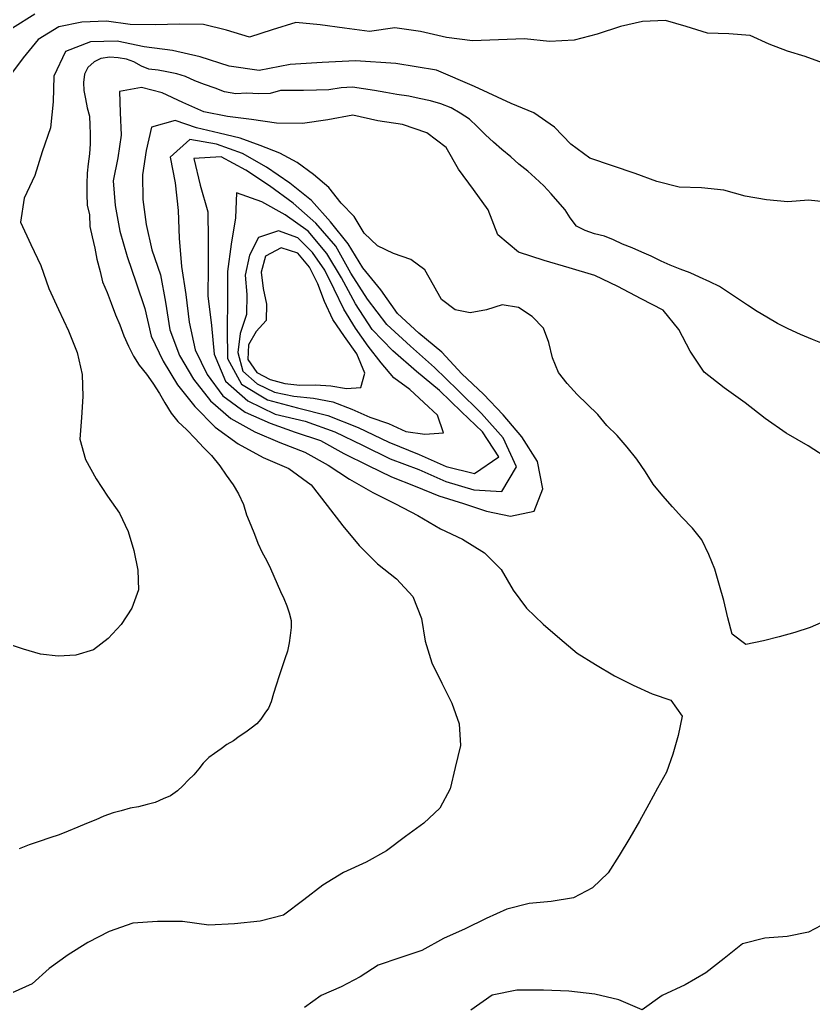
# Model space of a CAD drawing. Extents: x -717078 to -714996, y -984638 to -983998.
# Drawn here: x -715855 to -715612.7, y -984482.4 to -984180 of the extents above; entities that cross this region are included whole.
import ezdxf

# ---------------------------------------------------------------- set-up
doc = ezdxf.new("R2010")
doc.units = 0
doc.layers.add('contour_lines', color=1, linetype='CONTINUOUS')

msp = doc.modelspace()

# ---------------------------------------------------------------- linework, layer by layer
at = {"layer": 'contour_lines', "color": 1}
for p, q in [((-715850.412, -984178.213, 276), (-715857.195, -984182.499, 276)), ((-715828.57, -984180.345, 277), (-715836.048, -984180.699, 277)), ((-715821.289, -984181.367, 277), (-715828.57, -984180.345, 277)), ((-715657.842, -984180.189, 277), (-715664.852, -984180.465, 277)), ((-715651.479, -984182.012, 277), (-715657.842, -984180.189, 277)), ((-715843.029, -984182.166, 277), (-715849.433, -984185.954, 277)), ((-715836.048, -984180.699, 277), (-715843.029, -984182.166, 277)), ((-715813.536, -984181.492, 277), (-715821.289, -984181.367, 277)), ((-715806.277, -984181.33, 277), (-715813.536, -984181.492, 277)), ((-715798.943, -984181.435, 277), (-715806.277, -984181.33, 277)), ((-715791.846, -984183.106, 277), (-715798.943, -984181.435, 277)), ((-715784.845, -984185.261, 277), (-715791.846, -984183.106, 277)), ((-715777.931, -984183.082, 277), (-715784.845, -984185.261, 277)), ((-715770.681, -984180.767, 277), (-715777.931, -984183.082, 277)), ((-715763.281, -984181.502, 277), (-715770.681, -984180.767, 277)), ((-715755.834, -984182.5, 277), (-715763.281, -984181.502, 277)), ((-715748.213, -984183.518, 277), (-715755.834, -984182.5, 277)), ((-715740.469, -984182.461, 277), (-715748.213, -984183.518, 277)), ((-715732.59, -984183.542, 277), (-715740.469, -984182.461, 277)), ((-715671.596, -984182.036, 277), (-715678.639, -984184.344, 277)), ((-715664.852, -984180.465, 277), (-715671.596, -984182.036, 277)), ((-715645.013, -984184.017, 277), (-715651.479, -984182.012, 277)), ((-715849.433, -984185.954, 277), (-715853.991, -984191.561, 277)), ((-715825.234, -984186.502, 278), (-715833.455, -984186.657, 278)), ((-715817.016, -984188.235, 278), (-715825.234, -984186.502, 278)), ((-715724.719, -984185.399, 277), (-715732.59, -984183.542, 277)), ((-715716.766, -984186.382, 277), (-715724.719, -984185.399, 277)), ((-715708.824, -984186.049, 277), (-715716.766, -984186.382, 277)), ((-715700.817, -984185.838, 277), (-715708.824, -984186.049, 277)), ((-715693.245, -984186.617, 277), (-715700.817, -984185.838, 277)), ((-715685.743, -984186.225, 277), (-715693.245, -984186.617, 277)), ((-715678.639, -984184.344, 277), (-715685.743, -984186.225, 277)), ((-715638.462, -984184.212, 277), (-715645.013, -984184.017, 277)), ((-715631.93, -984184.754, 277), (-715638.462, -984184.212, 277)), ((-715626.155, -984187.423, 277), (-715631.93, -984184.754, 277)), ((-715833.455, -984186.657, 278), (-715841.002, -984189.626, 278)), ((-715808.407, -984189.312, 278), (-715817.016, -984188.235, 278)), ((-715799.881, -984191.322, 278), (-715808.407, -984189.312, 278)), ((-715620.583, -984189.561, 277), (-715626.155, -984187.423, 277)), ((-715853.991, -984191.561, 277), (-715858.41, -984197.637, 277)), ((-715841.002, -984189.626, 278), (-715844.571, -984197.163, 278)), ((-715830.239, -984191.779, 279), (-715832.334, -984192.816, 279)), ((-715827.538, -984191.404, 279), (-715830.239, -984191.779, 279)), ((-715824.954, -984191.549, 279), (-715827.538, -984191.404, 279)), ((-715822.383, -984191.99, 279), (-715824.954, -984191.549, 279)), ((-715820.185, -984192.804, 279), (-715822.383, -984191.99, 279)), ((-715791.1, -984194.175, 278), (-715799.881, -984191.322, 278)), ((-715752.446, -984192.527, 278), (-715762.628, -984193.06, 278)), ((-715740.192, -984193.355, 278), (-715752.446, -984192.527, 278)), ((-715615.182, -984191.232, 277), (-715620.583, -984189.561, 277)), ((-715609.875, -984193.111, 277), (-715615.182, -984191.232, 277)), ((-715834.203, -984194.591, 279), (-715835.211, -984196.541, 279)), ((-715832.334, -984192.816, 279), (-715834.203, -984194.591, 279)), ((-715817.861, -984194.103, 279), (-715820.185, -984192.804, 279)), ((-715815.561, -984195.031, 279), (-715817.861, -984194.103, 279)), ((-715812.754, -984195.374, 279), (-715815.561, -984195.031, 279)), ((-715810.108, -984195.837, 279), (-715812.754, -984195.374, 279)), ((-715781.847, -984195.429, 278), (-715791.1, -984194.175, 278)), ((-715772.471, -984193.649, 278), (-715781.847, -984195.429, 278)), ((-715762.628, -984193.06, 278), (-715772.471, -984193.649, 278)), ((-715727.736, -984195.352, 278), (-715740.192, -984193.355, 278)), ((-715716.102, -984200.359, 278), (-715727.736, -984195.352, 278)), ((-715844.571, -984197.163, 278), (-715844.845, -984205.06, 278)), ((-715835.211, -984196.541, 279), (-715835.518, -984199.169, 279)), ((-715807.022, -984196.442, 279), (-715810.108, -984195.837, 279)), ((-715804.378, -984197.242, 279), (-715807.022, -984196.442, 279)), ((-715801.504, -984198.6, 279), (-715804.378, -984197.242, 279)), ((-715798.6, -984199.757, 279), (-715801.504, -984198.6, 279)), ((-715835.518, -984199.169, 279), (-715835.431, -984201.559, 279)), ((-715835.431, -984201.559, 279), (-715834.984, -984204.115, 279)), ((-715817.847, -984200.689, 280), (-715824.526, -984201.891, 280)), ((-715811.484, -984202.27, 280), (-715817.847, -984200.689, 280)), ((-715795.334, -984200.852, 279), (-715798.6, -984199.757, 279)), ((-715792.46, -984201.961, 279), (-715795.334, -984200.852, 279)), ((-715775.361, -984201.587, 279), (-715778.533, -984202.492, 279)), ((-715771.801, -984201.547, 279), (-715775.361, -984201.587, 279)), ((-715768.366, -984201.53, 279), (-715771.801, -984201.547, 279)), ((-715764.426, -984201.446, 279), (-715768.366, -984201.53, 279)), ((-715760.616, -984201.312, 279), (-715764.426, -984201.446, 279)), ((-715756.821, -984200.761, 279), (-715760.616, -984201.312, 279)), ((-715753.405, -984200.5, 279), (-715756.821, -984200.761, 279)), ((-715749.995, -984201.059, 279), (-715753.405, -984200.5, 279)), ((-715746.67, -984201.566, 279), (-715749.995, -984201.059, 279)), ((-715743.184, -984202.183, 279), (-715746.67, -984201.566, 279)), ((-715704.975, -984205.499, 278), (-715716.102, -984200.359, 278)), ((-715834.984, -984204.115, 279), (-715834.417, -984206.908, 279)), ((-715824.526, -984201.891, 280), (-715824.327, -984208.315, 280)), ((-715805.16, -984205.243, 280), (-715811.484, -984202.27, 280)), ((-715789.02, -984202.574, 279), (-715792.46, -984201.961, 279)), ((-715785.695, -984202.403, 279), (-715789.02, -984202.574, 279)), ((-715782.026, -984202.565, 279), (-715785.695, -984202.403, 279)), ((-715778.533, -984202.492, 279), (-715782.026, -984202.565, 279)), ((-715739.848, -984202.832, 279), (-715743.184, -984202.183, 279)), ((-715736.173, -984203.287, 279), (-715739.848, -984202.832, 279)), ((-715733.06, -984204.003, 279), (-715736.173, -984203.287, 279)), ((-715729.597, -984204.701, 279), (-715733.06, -984204.003, 279)), ((-715844.845, -984205.06, 278), (-715845.643, -984212.946, 278)), ((-715834.417, -984206.908, 279), (-715833.671, -984209.43, 279)), ((-715798.784, -984208.127, 280), (-715805.16, -984205.243, 280)), ((-715726.442, -984205.624, 279), (-715729.597, -984204.701, 279)), ((-715723.283, -984206.854, 279), (-715726.442, -984205.624, 279)), ((-715720.501, -984208.536, 279), (-715723.283, -984206.854, 279)), ((-715698.04, -984208.411, 278), (-715704.975, -984205.499, 278)), ((-715833.671, -984209.43, 279), (-715833.586, -984212.192, 279)), ((-715824.327, -984208.315, 280), (-715824.079, -984215.224, 280)), ((-715791.592, -984209.541, 280), (-715798.784, -984208.127, 280)), ((-715784.279, -984210.444, 280), (-715791.592, -984209.541, 280)), ((-715776.584, -984211.538, 280), (-715784.279, -984210.444, 280)), ((-715760.935, -984210.554, 280), (-715768.618, -984211.651, 280)), ((-715753.293, -984209.087, 280), (-715760.935, -984210.554, 280)), ((-715745.703, -984210.849, 280), (-715753.293, -984209.087, 280)), ((-715717.643, -984210.352, 279), (-715720.501, -984208.536, 279)), ((-715715.309, -984212.564, 279), (-715717.643, -984210.352, 279)), ((-715691.753, -984212.716, 278), (-715698.04, -984208.411, 278)), ((-715845.643, -984212.946, 278), (-715848.14, -984220.304, 278)), ((-715833.586, -984212.192, 279), (-715833.527, -984214.788, 279)), ((-715814.797, -984212.77, 281), (-715816.429, -984219.932, 281)), ((-715807.573, -984210.741, 281), (-715814.797, -984212.77, 281)), ((-715800.985, -984212.953, 281), (-715807.573, -984210.741, 281)), ((-715794.115, -984214.645, 281), (-715800.985, -984212.953, 281)), ((-715768.618, -984211.651, 280), (-715776.584, -984211.538, 280)), ((-715738.126, -984211.971, 280), (-715745.703, -984210.849, 280)), ((-715730.74, -984214.51, 280), (-715738.126, -984211.971, 280)), ((-715712.799, -984215.14, 279), (-715715.309, -984212.564, 279)), ((-715686.74, -984217.998, 278), (-715691.753, -984212.716, 278)), ((-715833.527, -984214.788, 279), (-715833.464, -984217.875, 279)), ((-715824.079, -984215.224, 280), (-715825.062, -984222.139, 280)), ((-715803.053, -984216.579, 282), (-715809.055, -984221.961, 282)), ((-715794.951, -984217.917, 282), (-715803.053, -984216.579, 282)), ((-715787.719, -984216.108, 281), (-715794.115, -984214.645, 281)), ((-715781.632, -984218.348, 281), (-715787.719, -984216.108, 281)), ((-715724.785, -984219.011, 280), (-715730.74, -984214.51, 280)), ((-715710.294, -984217.357, 279), (-715712.799, -984215.14, 279)), ((-715833.464, -984217.875, 279), (-715833.702, -984220.908, 279)), ((-715787, -984220.779, 282), (-715794.951, -984217.917, 282)), ((-715775.626, -984220.699, 281), (-715781.632, -984218.348, 281)), ((-715721.015, -984225.572, 280), (-715724.785, -984219.011, 280)), ((-715707.785, -984219.566, 279), (-715710.294, -984217.357, 279)), ((-715705.044, -984221.775, 279), (-715707.785, -984219.566, 279)), ((-715680.872, -984222.269, 278), (-715686.74, -984217.998, 278)), ((-715848.14, -984220.304, 278), (-715850.409, -984227.486, 278)), ((-715833.702, -984220.908, 279), (-715834.096, -984223.963, 279)), ((-715825.062, -984222.139, 280), (-715826.489, -984229.17, 280)), ((-715816.429, -984219.932, 281), (-715817.526, -984227.304, 281)), ((-715809.055, -984221.961, 282), (-715807.503, -984229.811, 282)), ((-715793.513, -984221.84, 283), (-715801.884, -984222.305, 283)), ((-715801.884, -984222.305, 283), (-715799.874, -984230.481, 283)), ((-715785.988, -984225.898, 283), (-715793.513, -984221.84, 283)), ((-715779.69, -984224.987, 282), (-715787, -984220.779, 282)), ((-715770.28, -984223.595, 281), (-715775.626, -984220.699, 281)), ((-715702.598, -984224.048, 279), (-715705.044, -984221.775, 279)), ((-715674.003, -984224.589, 278), (-715680.872, -984222.269, 278)), ((-715834.096, -984223.963, 279), (-715834.375, -984226.823, 279)), ((-715772.51, -984229.853, 282), (-715779.69, -984224.987, 282)), ((-715765.268, -984227.169, 281), (-715770.28, -984223.595, 281)), ((-715716.467, -984231.779, 280), (-715721.015, -984225.572, 280)), ((-715699.802, -984226.187, 279), (-715702.598, -984224.048, 279)), ((-715667.075, -984226.91, 278), (-715674.003, -984224.589, 278)), ((-715850.409, -984227.486, 278), (-715853.707, -984234.483, 278)), ((-715834.375, -984226.823, 279), (-715834.491, -984230.093, 279)), ((-715817.526, -984227.304, 281), (-715817.417, -984234.813, 281)), ((-715778.761, -984230.684, 283), (-715785.988, -984225.898, 283)), ((-715760.668, -984231.239, 281), (-715765.268, -984227.169, 281)), ((-715697.568, -984228.283, 279), (-715699.802, -984226.187, 279)), ((-715695.01, -984230.677, 279), (-715697.568, -984228.283, 279)), ((-715660.499, -984229.375, 278), (-715667.075, -984226.91, 278)), ((-715834.491, -984230.093, 279), (-715834.511, -984233.218, 279)), ((-715826.489, -984229.17, 280), (-715825.868, -984236.668, 280)), ((-715807.503, -984229.811, 282), (-715806.671, -984238.201, 282)), ((-715799.874, -984230.481, 283), (-715797.594, -984238.657, 283)), ((-715771.535, -984235.925, 283), (-715778.761, -984230.684, 283)), ((-715765.953, -984235.129, 282), (-715772.51, -984229.853, 282)), ((-715756.822, -984235.926, 281), (-715760.668, -984231.239, 281)), ((-715711.961, -984238.019, 280), (-715716.467, -984231.779, 280)), ((-715692.734, -984233.083, 279), (-715695.01, -984230.677, 279)), ((-715653.586, -984231.106, 278), (-715660.499, -984229.375, 278)), ((-715646.85, -984231.322, 278), (-715653.586, -984231.106, 278)), ((-715639.951, -984232.015, 278), (-715646.85, -984231.322, 278)), ((-715853.707, -984234.483, 278), (-715854.804, -984241.733, 278)), ((-715834.511, -984233.218, 279), (-715834.421, -984236.577, 279)), ((-715817.417, -984234.813, 281), (-715816.404, -984242.477, 281)), ((-715788.805, -984232.787, 284), (-715789.08, -984240.481, 284)), ((-715781.092, -984235.567, 284), (-715788.805, -984232.787, 284)), ((-715690.694, -984235.45, 279), (-715692.734, -984233.083, 279)), ((-715633.485, -984233.793, 278), (-715639.951, -984232.015, 278)), ((-715626.959, -984234.99, 278), (-715633.485, -984233.793, 278)), ((-715834.421, -984236.577, 279), (-715833.716, -984239.558, 279)), ((-715825.868, -984236.668, 280), (-715824.415, -984244.562, 280)), ((-715773.957, -984239.522, 284), (-715781.092, -984235.567, 284)), ((-715764.554, -984242.06, 283), (-715771.535, -984235.925, 283)), ((-715760.135, -984241.66, 282), (-715765.953, -984235.129, 282)), ((-715752.886, -984240.016, 281), (-715756.822, -984235.926, 281)), ((-715688.485, -984237.981, 279), (-715690.694, -984235.45, 279)), ((-715620.413, -984235.612, 278), (-715626.959, -984234.99, 278)), ((-715614.164, -984235.084, 278), (-715620.413, -984235.612, 278)), ((-715607.559, -984235.74, 278), (-715614.164, -984235.084, 278)), ((-715833.716, -984239.558, 279), (-715833.568, -984243.065, 279)), ((-715806.671, -984238.201, 282), (-715806.336, -984246.689, 282)), ((-715797.594, -984238.657, 283), (-715797.435, -984247.04, 283)), ((-715789.08, -984240.481, 284), (-715790.451, -984248.505, 284)), ((-715766.884, -984244.567, 284), (-715773.957, -984239.522, 284)), ((-715749.844, -984245.091, 281), (-715752.886, -984240.016, 281)), ((-715709.011, -984245.61, 280), (-715711.961, -984238.019, 280)), ((-715686.922, -984240.473, 279), (-715688.485, -984237.981, 279)), ((-715684.959, -984242.952, 279), (-715686.922, -984240.473, 279)), ((-715854.804, -984241.733, 278), (-715851.587, -984248.645, 278)), ((-715833.568, -984243.065, 279), (-715832.913, -984246.238, 279)), ((-715816.404, -984242.477, 281), (-715814.69, -984250.18, 281)), ((-715758.528, -984249.109, 283), (-715764.554, -984242.06, 283)), ((-715754.687, -984248.378, 282), (-715760.135, -984241.66, 282)), ((-715682.381, -984244.345, 279), (-715684.959, -984242.952, 279)), ((-715832.913, -984246.238, 279), (-715832.119, -984249.69, 279)), ((-715824.415, -984244.562, 280), (-715822.172, -984252.308, 280)), ((-715806.336, -984246.689, 282), (-715805.569, -984255.337, 282)), ((-715782.082, -984246.489, 285), (-715784.851, -984251.834, 285)), ((-715776.017, -984244.383, 285), (-715782.082, -984246.489, 285)), ((-715770.08, -984246.556, 285), (-715776.017, -984244.383, 285)), ((-715765.602, -984251.012, 285), (-715770.08, -984246.556, 285)), ((-715761.256, -984251.3, 284), (-715766.884, -984244.567, 284)), ((-715745.788, -984248.979, 281), (-715749.844, -984245.091, 281)), ((-715702.704, -984250.947, 280), (-715709.011, -984245.61, 280)), ((-715679.501, -984245.356, 279), (-715682.381, -984244.345, 279)), ((-715676.477, -984246.053, 279), (-715679.501, -984245.356, 279)), ((-715673.701, -984247.133, 279), (-715676.477, -984246.053, 279)), ((-715851.587, -984248.645, 278), (-715848.599, -984255.054, 278)), ((-715832.119, -984249.69, 279), (-715831.426, -984253.111, 279)), ((-715797.435, -984247.04, 283), (-715797.474, -984255.751, 283)), ((-715790.451, -984248.505, 284), (-715791.523, -984256.844, 284)), ((-715775.204, -984249.572, 286), (-715779.951, -984252.123, 286)), ((-715770.13, -984251.223, 286), (-715775.204, -984249.572, 286)), ((-715753.891, -984257.336, 283), (-715758.528, -984249.109, 283)), ((-715750.27, -984255.766, 282), (-715754.687, -984248.378, 282)), ((-715740.875, -984251.387, 281), (-715745.788, -984248.979, 281)), ((-715670.967, -984248.475, 279), (-715673.701, -984247.133, 279)), ((-715668.009, -984249.65, 279), (-715670.967, -984248.475, 279)), ((-715665.005, -984250.936, 279), (-715668.009, -984249.65, 279)), ((-715822.172, -984252.308, 280), (-715819.442, -984260.286, 280)), ((-715814.69, -984250.18, 281), (-715811.996, -984257.884, 281)), ((-715784.851, -984251.834, 285), (-715786.144, -984257.916, 285)), ((-715779.951, -984252.123, 286), (-715781.245, -984257.012, 286)), ((-715766.532, -984255.486, 286), (-715770.13, -984251.223, 286)), ((-715761.818, -984256.396, 285), (-715765.602, -984251.012, 285)), ((-715756.721, -984258.811, 284), (-715761.256, -984251.3, 284)), ((-715735.538, -984253.134, 281), (-715740.875, -984251.387, 281)), ((-715694.887, -984253.517, 280), (-715702.704, -984250.947, 280)), ((-715662.191, -984252.189, 279), (-715665.005, -984250.936, 279)), ((-715659.174, -984253.7, 279), (-715662.191, -984252.189, 279)), ((-715848.599, -984255.054, 278), (-715846.164, -984261.998, 278)), ((-715831.426, -984253.111, 279), (-715830.471, -984256.797, 279)), ((-715805.569, -984255.337, 282), (-715804.292, -984263.908, 282)), ((-715797.474, -984255.751, 283), (-715797.585, -984264.295, 283)), ((-715763.955, -984260.584, 286), (-715766.532, -984255.486, 286)), ((-715744.791, -984262.463, 282), (-715750.27, -984255.766, 282)), ((-715731.263, -984256.301, 281), (-715735.538, -984253.134, 281)), ((-715687.193, -984255.716, 280), (-715694.887, -984253.517, 280)), ((-715679.387, -984258.087, 280), (-715687.193, -984255.716, 280)), ((-715656.404, -984254.881, 279), (-715659.174, -984253.7, 279)), ((-715653.295, -984256.17, 279), (-715656.404, -984254.881, 279)), ((-715830.471, -984256.797, 279), (-715829.745, -984260.028, 279)), ((-715811.996, -984257.884, 281), (-715810.545, -984266.192, 281)), ((-715791.523, -984256.844, 284), (-715791.579, -984265.612, 284)), ((-715786.144, -984257.916, 285), (-715785.668, -984263.903, 285)), ((-715781.245, -984257.012, 286), (-715780.629, -984262.069, 286)), ((-715758.965, -984262.242, 285), (-715761.818, -984256.396, 285)), ((-715752.458, -984266.739, 284), (-715756.721, -984258.811, 284)), ((-715748.862, -984265.333, 283), (-715753.891, -984257.336, 283)), ((-715728.651, -984261.047, 281), (-715731.263, -984256.301, 281)), ((-715672.336, -984261.387, 280), (-715679.387, -984258.087, 280)), ((-715650.228, -984257.293, 279), (-715653.295, -984256.17, 279)), ((-715647.436, -984258.557, 279), (-715650.228, -984257.293, 279)), ((-715644.288, -984260.034, 279), (-715647.436, -984258.557, 279)), ((-715846.164, -984261.998, 278), (-715843.18, -984268.459, 278)), ((-715829.745, -984260.028, 279), (-715828.291, -984263.216, 279)), ((-715819.442, -984260.286, 280), (-715816.822, -984268.158, 280)), ((-715780.629, -984262.069, 286), (-715779.688, -984266.797, 286)), ((-715761.931, -984265.967, 286), (-715763.955, -984260.584, 286)), ((-715726.246, -984265.433, 281), (-715728.651, -984261.047, 281)), ((-715665.213, -984265.223, 280), (-715672.336, -984261.387, 280)), ((-715641.346, -984261.457, 279), (-715644.288, -984260.034, 279)), ((-715638.539, -984263.3, 279), (-715641.346, -984261.457, 279)), ((-715828.291, -984263.216, 279), (-715827.058, -984266.487, 279)), ((-715804.292, -984263.908, 282), (-715803.269, -984272.363, 282)), ((-715797.585, -984264.295, 283), (-715796.473, -984273.289, 283)), ((-715785.668, -984263.903, 285), (-715785.772, -984269.97, 285)), ((-715756.009, -984268.334, 285), (-715758.965, -984262.242, 285)), ((-715739.603, -984269.64, 282), (-715744.791, -984262.463, 282)), ((-715635.56, -984265.282, 279), (-715638.539, -984263.3, 279)), ((-715827.058, -984266.487, 279), (-715825.78, -984270.081, 279)), ((-715816.822, -984268.158, 280), (-715814.881, -984276.603, 280)), ((-715810.545, -984266.192, 281), (-715809.135, -984274.697, 281)), ((-715791.579, -984265.612, 284), (-715791.65, -984274.385, 284)), ((-715779.688, -984266.797, 286), (-715779.761, -984271.818, 286)), ((-715759.35, -984271.494, 286), (-715761.931, -984265.967, 286)), ((-715747.432, -984274.551, 284), (-715752.458, -984266.739, 284)), ((-715742.894, -984273.074, 283), (-715748.862, -984265.333, 283)), ((-715722.081, -984268.54, 281), (-715726.246, -984265.433, 281)), ((-715707.729, -984267.048, 281), (-715712.482, -984268.509, 281)), ((-715702.686, -984267.802, 281), (-715707.729, -984267.048, 281)), ((-715698.537, -984270.542, 281), (-715702.686, -984267.802, 281)), ((-715658.538, -984268.637, 280), (-715665.213, -984265.223, 280)), ((-715632.758, -984267.094, 279), (-715635.56, -984265.282, 279)), ((-715629.763, -984269.087, 279), (-715632.758, -984267.094, 279)), ((-715843.18, -984268.459, 278), (-715840.091, -984274.929, 278)), ((-715825.78, -984270.081, 279), (-715824.476, -984273.111, 279)), ((-715785.772, -984269.97, 285), (-715787.684, -984275.765, 285)), ((-715752.444, -984274.138, 285), (-715756.009, -984268.334, 285)), ((-715733.14, -984275.707, 282), (-715739.603, -984269.64, 282)), ((-715717.49, -984269.467, 281), (-715722.081, -984268.54, 281)), ((-715712.482, -984268.509, 281), (-715717.49, -984269.467, 281)), ((-715695.094, -984274.177, 281), (-715698.537, -984270.542, 281)), ((-715653.733, -984274.531, 280), (-715658.538, -984268.637, 280)), ((-715626.879, -984270.809, 279), (-715629.763, -984269.087, 279)), ((-715623.647, -984272.711, 279), (-715626.879, -984270.809, 279)), ((-715824.476, -984273.111, 279), (-715823.266, -984276.436, 279)), ((-715803.269, -984272.363, 282), (-715801.407, -984280.723, 282)), ((-715796.473, -984273.289, 283), (-715795.639, -984282.106, 283)), ((-715779.761, -984271.818, 286), (-715782.772, -984275.192, 286)), ((-715755.805, -984276.64, 286), (-715759.35, -984271.494, 286)), ((-715748.611, -984279.666, 285), (-715752.444, -984274.138, 285)), ((-715735.657, -984279.608, 283), (-715742.894, -984273.074, 283)), ((-715693.477, -984278.563, 281), (-715695.094, -984274.177, 281)), ((-715620.316, -984274.369, 279), (-715623.647, -984272.711, 279)), ((-715840.091, -984274.929, 278), (-715837.441, -984281.626, 278)), ((-715823.266, -984276.436, 279), (-715821.765, -984279.693, 279)), ((-715814.881, -984276.603, 280), (-715811.186, -984284.197, 280)), ((-715809.135, -984274.697, 281), (-715806.239, -984282.465, 281)), ((-715791.65, -984274.385, 284), (-715791.591, -984283.397, 284)), ((-715787.684, -984275.765, 285), (-715788.442, -984281.538, 285)), ((-715782.772, -984275.192, 286), (-715785.152, -984279.246, 286)), ((-715752.079, -984282.009, 286), (-715755.805, -984276.64, 286)), ((-715741.121, -984281.075, 284), (-715747.432, -984274.551, 284)), ((-715726.094, -984281.508, 282), (-715733.14, -984275.707, 282)), ((-715650.28, -984281.152, 280), (-715653.733, -984274.531, 280)), ((-715616.613, -984276.086, 279), (-715620.316, -984274.369, 279)), ((-715612.9, -984277.654, 279), (-715616.613, -984276.086, 279)), ((-715821.765, -984279.693, 279), (-715820.294, -984282.742, 279)), ((-715785.152, -984279.246, 286), (-715785.334, -984283.696, 286)), ((-715744.637, -984284.763, 285), (-715748.611, -984279.666, 285)), ((-715728.354, -984286.109, 283), (-715735.657, -984279.608, 283)), ((-715692.364, -984283.225, 281), (-715693.477, -984278.563, 281)), ((-715608.872, -984279.202, 279), (-715612.9, -984277.654, 279)), ((-715837.441, -984281.626, 278), (-715835.933, -984288.246, 278)), ((-715820.294, -984282.742, 279), (-715818.589, -984285.408, 279)), ((-715806.239, -984282.465, 281), (-715801.914, -984289.738, 281)), ((-715801.407, -984280.723, 282), (-715797.799, -984288.306, 282)), ((-715795.639, -984282.106, 283), (-715792.213, -984290.367, 283)), ((-715788.442, -984281.538, 285), (-715786.924, -984287.262, 285)), ((-715749.657, -984287.898, 286), (-715752.079, -984282.009, 286)), ((-715733.813, -984287.346, 284), (-715741.121, -984281.075, 284)), ((-715719.971, -984288.051, 282), (-715726.094, -984281.508, 282)), ((-715690.533, -984287.676, 281), (-715692.364, -984283.225, 281)), ((-715645.947, -984287.587, 280), (-715650.28, -984281.152, 280)), ((-715818.589, -984285.408, 279), (-715816.336, -984288.162, 279)), ((-715811.186, -984284.197, 280), (-715806.797, -984291.403, 280)), ((-715791.591, -984283.397, 284), (-715787.32, -984291.214, 284)), ((-715785.334, -984283.696, 286), (-715782.625, -984287.705, 286)), ((-715740.783, -984289.347, 285), (-715744.637, -984284.763, 285)), ((-715721.264, -984293.043, 283), (-715728.354, -984286.109, 283)), ((-715835.933, -984288.246, 278), (-715835.744, -984295.027, 278)), ((-715816.336, -984288.162, 279), (-715814.369, -984290.929, 279)), ((-715797.799, -984288.306, 282), (-715792.978, -984294.819, 282)), ((-715786.924, -984287.262, 285), (-715782.512, -984291.128, 285)), ((-715782.625, -984287.705, 286), (-715778.558, -984289.793, 286)), ((-715750.894, -984292.224, 286), (-715749.657, -984287.898, 286)), ((-715726.785, -984293.216, 284), (-715733.813, -984287.346, 284)), ((-715713.338, -984294.314, 282), (-715719.971, -984288.051, 282)), ((-715687.794, -984291.081, 281), (-715690.533, -984287.676, 281)), ((-715639.916, -984292.347, 280), (-715645.947, -984287.587, 280)), ((-715814.369, -984290.929, 279), (-715812.372, -984294.109, 279)), ((-715806.797, -984291.403, 280), (-715801.595, -984298.108, 280)), ((-715801.914, -984289.738, 281), (-715796.762, -984296.361, 281)), ((-715792.213, -984290.367, 283), (-715785.326, -984296.317, 283)), ((-715787.32, -984291.214, 284), (-715779.381, -984296.064, 284)), ((-715782.512, -984291.128, 285), (-715777.242, -984293.737, 285)), ((-715778.558, -984289.793, 286), (-715774.043, -984291.023, 286)), ((-715774.043, -984291.023, 286), (-715769.427, -984291.582, 286)), ((-715769.427, -984291.582, 286), (-715764.711, -984291.447, 286)), ((-715764.711, -984291.447, 286), (-715760.044, -984291.763, 286)), ((-715760.044, -984291.763, 286), (-715755.258, -984292.526, 286)), ((-715755.258, -984292.526, 286), (-715750.894, -984292.224, 286)), ((-715735.838, -984292.875, 285), (-715740.783, -984289.347, 285)), ((-715684.755, -984294.421, 281), (-715687.794, -984291.081, 281)), ((-715633.525, -984296.942, 280), (-715639.916, -984292.347, 280)), ((-715835.744, -984295.027, 278), (-715836.177, -984301.46, 278)), ((-715812.372, -984294.109, 279), (-715810.701, -984296.957, 279)), ((-715792.978, -984294.819, 282), (-715786.218, -984299.796, 282)), ((-715777.242, -984293.737, 285), (-715771.323, -984294.861, 285)), ((-715771.323, -984294.861, 285), (-715765.284, -984295.569, 285)), ((-715731.57, -984296.869, 285), (-715735.838, -984292.875, 285)), ((-715720.084, -984299.667, 284), (-715726.785, -984293.216, 284)), ((-715713.981, -984300.174, 283), (-715721.264, -984293.043, 283)), ((-715707.42, -984300.619, 282), (-715713.338, -984294.314, 282)), ((-715681.726, -984297.327, 281), (-715684.755, -984294.421, 281)), ((-715810.701, -984296.957, 279), (-715808.819, -984300.133, 279)), ((-715801.595, -984298.108, 280), (-715795.337, -984304.365, 280)), ((-715796.762, -984296.361, 281), (-715790.563, -984301.744, 281)), ((-715785.326, -984296.317, 283), (-715777.036, -984300.415, 283)), ((-715779.381, -984296.064, 284), (-715770.228, -984298.514, 284)), ((-715765.284, -984295.569, 285), (-715759.369, -984296.606, 285)), ((-715759.369, -984296.606, 285), (-715753.611, -984298.833, 285)), ((-715727.401, -984300.72, 285), (-715731.57, -984296.869, 285)), ((-715678.501, -984300.539, 281), (-715681.726, -984297.327, 281)), ((-715627.363, -984301.741, 280), (-715633.525, -984296.942, 280)), ((-715808.819, -984300.133, 279), (-715806.786, -984302.654, 279)), ((-715786.218, -984299.796, 282), (-715778.556, -984303.123, 282)), ((-715777.036, -984300.415, 283), (-715767.869, -984302.575, 283)), ((-715770.228, -984298.514, 284), (-715760.959, -984300.775, 284)), ((-715760.959, -984300.775, 284), (-715751.644, -984304.509, 284)), ((-715753.611, -984298.833, 285), (-715748.07, -984301.357, 285)), ((-715748.07, -984301.357, 285), (-715742.447, -984303.27, 285)), ((-715725.649, -984306.068, 285), (-715727.401, -984300.72, 285)), ((-715713.651, -984305.835, 284), (-715720.084, -984299.667, 284)), ((-715707.376, -984307.586, 283), (-715713.981, -984300.174, 283)), ((-715701.67, -984307.317, 282), (-715707.42, -984300.619, 282)), ((-715675.715, -984303.88, 281), (-715678.501, -984300.539, 281)), ((-715836.177, -984301.46, 278), (-715836.639, -984308.076, 278)), ((-715806.786, -984302.654, 279), (-715803.986, -984305.171, 279)), ((-715795.337, -984304.365, 280), (-715788.326, -984309.491, 280)), ((-715790.563, -984301.744, 281), (-715783.193, -984305.82, 281)), ((-715778.556, -984303.123, 282), (-715770.885, -984305.86, 282)), ((-715767.869, -984302.575, 283), (-715758.814, -984305.82, 283)), ((-715742.447, -984303.27, 285), (-715737.058, -984305.725, 285)), ((-715672.615, -984306.912, 281), (-715675.715, -984303.88, 281)), ((-715620.919, -984306.226, 280), (-715627.363, -984301.741, 280)), ((-715803.986, -984305.171, 279), (-715801.47, -984307.873, 279)), ((-715783.193, -984305.82, 281), (-715775.621, -984309.065, 281)), ((-715770.885, -984305.86, 282), (-715763.119, -984308.404, 282)), ((-715758.814, -984305.82, 283), (-715750.337, -984309.9, 283)), ((-715751.644, -984304.509, 284), (-715742.268, -984308.963, 284)), ((-715737.058, -984305.725, 285), (-715731.29, -984306.495, 285)), ((-715731.29, -984306.495, 285), (-715725.649, -984306.068, 285)), ((-715708.683, -984313.453, 284), (-715713.651, -984305.835, 284)), ((-715696.93, -984314.827, 282), (-715701.67, -984307.317, 282)), ((-715669.482, -984310.44, 281), (-715672.615, -984306.912, 281)), ((-715614.264, -984310.073, 280), (-715620.919, -984306.226, 280)), ((-715836.639, -984308.076, 278), (-715834.944, -984314.285, 278)), ((-715801.47, -984307.873, 279), (-715798.888, -984310.636, 279)), ((-715788.326, -984309.491, 280), (-715780.712, -984313.639, 280)), ((-715775.621, -984309.065, 281), (-715767.994, -984311.976, 281)), ((-715763.119, -984308.404, 282), (-715756, -984312.402, 282)), ((-715750.337, -984309.9, 283), (-715741.937, -984314.009, 283)), ((-715742.268, -984308.963, 284), (-715733.017, -984312.719, 284)), ((-715703.277, -984316.53, 283), (-715707.376, -984307.586, 283)), ((-715666.599, -984314.119, 281), (-715669.482, -984310.44, 281)), ((-715607.638, -984314.367, 280), (-715614.264, -984310.073, 280)), ((-715798.888, -984310.636, 279), (-715796.431, -984313.076, 279)), ((-715796.431, -984313.076, 279), (-715793.933, -984316.147, 279)), ((-715767.994, -984311.976, 281), (-715760.786, -984316.032, 281)), ((-715756, -984312.402, 282), (-715748.655, -984316.11, 282)), ((-715733.017, -984312.719, 284), (-715724.809, -984316.415, 284)), ((-715716.183, -984318.513, 284), (-715708.683, -984313.453, 284)), ((-715834.944, -984314.285, 278), (-715831.687, -984320.121, 278)), ((-715793.933, -984316.147, 279), (-715791.927, -984319.068, 279)), ((-715780.712, -984313.639, 280), (-715772.809, -984316.965, 280)), ((-715760.786, -984316.032, 281), (-715754.281, -984320.261, 281)), ((-715748.655, -984316.11, 282), (-715741.493, -984319.499, 282)), ((-715741.937, -984314.009, 283), (-715733.172, -984317.342, 283)), ((-715724.809, -984316.415, 284), (-715716.183, -984318.513, 284)), ((-715707.817, -984324.037, 283), (-715703.277, -984316.53, 283)), ((-715695.24, -984323.229, 282), (-715696.93, -984314.827, 282)), ((-715663.929, -984317.996, 281), (-715666.599, -984314.119, 281)), ((-715791.927, -984319.068, 279), (-715789.827, -984321.959, 279)), ((-715772.809, -984316.965, 280), (-715765.986, -984321.961, 280)), ((-715741.493, -984319.499, 282), (-715734.241, -984322.384, 282)), ((-715733.172, -984317.342, 283), (-715724.915, -984320.997, 283)), ((-715661.534, -984321.781, 281), (-715663.929, -984317.996, 281)), ((-715831.687, -984320.121, 278), (-715828.219, -984325.43, 278)), ((-715789.827, -984321.959, 279), (-715788.172, -984324.717, 279)), ((-715765.986, -984321.961, 280), (-715761.129, -984328.308, 280)), ((-715754.281, -984320.261, 281), (-715747.202, -984324.334, 281)), ((-715734.241, -984322.384, 282), (-715727.005, -984325.394, 282)), ((-715724.915, -984320.997, 283), (-715716.36, -984323.468, 283)), ((-715658.587, -984325.298, 281), (-715661.534, -984321.781, 281)), ((-715828.219, -984325.43, 278), (-715824.542, -984330.608, 278)), ((-715788.172, -984324.717, 279), (-715786.676, -984328.004, 279)), ((-715747.202, -984324.334, 281), (-715740.243, -984327.799, 281)), ((-715727.005, -984325.394, 282), (-715719.49, -984327.724, 282)), ((-715716.36, -984323.468, 283), (-715707.817, -984324.037, 283)), ((-715697.94, -984330.043, 282), (-715695.24, -984323.229, 282)), ((-715655.677, -984328.68, 281), (-715658.587, -984325.298, 281)), ((-715786.676, -984328.004, 279), (-715785.754, -984331.115, 279)), ((-715761.129, -984328.308, 280), (-715756.335, -984334.51, 280)), ((-715740.243, -984327.799, 281), (-715733.397, -984331.356, 281)), ((-715719.49, -984327.724, 282), (-715712.479, -984329.985, 282)), ((-715824.542, -984330.608, 278), (-715821.899, -984336.212, 278)), ((-715785.754, -984331.115, 279), (-715784.458, -984334.309, 279)), ((-715733.397, -984331.356, 281), (-715726.544, -984335.424, 281)), ((-715712.479, -984329.985, 282), (-715705.117, -984331.516, 282)), ((-715705.117, -984331.516, 282), (-715697.94, -984330.043, 282)), ((-715652.829, -984331.829, 281), (-715655.677, -984328.68, 281)), ((-715784.458, -984334.309, 279), (-715783.347, -984337.011, 279)), ((-715756.335, -984334.51, 280), (-715751.355, -984340.498, 280)), ((-715649.525, -984335.255, 281), (-715652.829, -984331.829, 281)), ((-715821.899, -984336.212, 278), (-715820.165, -984342.079, 278)), ((-715783.347, -984337.011, 279), (-715782.299, -984339.794, 279)), ((-715726.544, -984335.424, 281), (-715719.76, -984338.627, 281)), ((-715646.744, -984338.806, 281), (-715649.525, -984335.255, 281)), ((-715782.299, -984339.794, 279), (-715781.022, -984342.629, 279)), ((-715751.355, -984340.498, 280), (-715745.786, -984346.095, 280)), ((-715719.76, -984338.627, 281), (-715713.115, -984342.715, 281)), ((-715644.551, -984343.225, 281), (-715646.744, -984338.806, 281)), ((-715820.165, -984342.079, 278), (-715818.916, -984348.002, 278)), ((-715781.022, -984342.629, 279), (-715779.665, -984344.987, 279)), ((-715713.115, -984342.715, 281), (-715707.959, -984347.803, 281)), ((-715642.762, -984347.734, 281), (-715644.551, -984343.225, 281)), ((-715779.665, -984344.987, 279), (-715778.415, -984347.567, 279)), ((-715745.786, -984346.095, 280), (-715739.979, -984350.653, 280)), ((-715818.916, -984348.002, 278), (-715818.74, -984354.025, 278)), ((-715778.415, -984347.567, 279), (-715777.375, -984349.844, 279)), ((-715707.959, -984347.803, 281), (-715704.358, -984354.128, 281)), ((-715641.356, -984352.683, 281), (-715642.762, -984347.734, 281)), ((-715777.375, -984349.844, 279), (-715776.446, -984352.217, 279)), ((-715776.446, -984352.217, 279), (-715775.372, -984354.601, 279)), ((-715739.979, -984350.653, 280), (-715734.923, -984356.078, 280)), ((-715639.941, -984357.339, 281), (-715641.356, -984352.683, 281)), ((-715818.74, -984354.025, 278), (-715820.781, -984359.673, 278)), ((-715775.372, -984354.601, 279), (-715774.383, -984356.657, 279)), ((-715704.358, -984354.128, 281), (-715700.281, -984359.681, 281)), ((-715774.383, -984356.657, 279), (-715773.422, -984358.96, 279)), ((-715734.923, -984356.078, 280), (-715732.274, -984362.816, 280)), ((-715638.782, -984362.565, 281), (-715639.941, -984357.339, 281)), ((-715820.781, -984359.673, 278), (-715824.034, -984364.607, 278)), ((-715773.422, -984358.96, 279), (-715772.695, -984361.045, 279)), ((-715772.695, -984361.045, 279), (-715772.147, -984363.388, 279)), ((-715700.281, -984359.681, 281), (-715695.168, -984364.589, 281)), ((-715824.034, -984364.607, 278), (-715827.997, -984368.909, 278)), ((-715772.147, -984363.388, 279), (-715772.154, -984365.537, 279)), ((-715732.274, -984362.816, 280), (-715731.219, -984369.721, 280)), ((-715695.168, -984364.589, 281), (-715690.032, -984368.934, 281)), ((-715637.398, -984367.569, 281), (-715638.782, -984362.565, 281)), ((-715608.693, -984363.409, 281), (-715613.574, -984365.599, 281)), ((-715772.392, -984367.969, 279), (-715772.744, -984370.208, 279)), ((-715772.154, -984365.537, 279), (-715772.392, -984367.969, 279)), ((-715633.227, -984370.756, 281), (-715637.398, -984367.569, 281)), ((-715618.282, -984367.081, 281), (-715623.135, -984368.432, 281)), ((-715613.574, -984365.599, 281), (-715618.282, -984367.081, 281)), ((-715853.83, -984372.221, 278), (-715858.775, -984370.552, 278)), ((-715827.997, -984368.909, 278), (-715832.493, -984372.339, 278)), ((-715772.744, -984370.208, 279), (-715773.249, -984372.764, 279)), ((-715731.219, -984369.721, 280), (-715729.173, -984376.318, 280)), ((-715690.032, -984368.934, 281), (-715684.732, -984373.396, 281)), ((-715627.924, -984369.614, 281), (-715633.227, -984370.756, 281)), ((-715623.135, -984368.432, 281), (-715627.924, -984369.614, 281)), ((-715848.688, -984373.672, 278), (-715853.83, -984372.221, 278)), ((-715843.284, -984374.333, 278), (-715848.688, -984373.672, 278)), ((-715837.84, -984373.987, 278), (-715843.284, -984374.333, 278)), ((-715832.493, -984372.339, 278), (-715837.84, -984373.987, 278)), ((-715773.249, -984372.764, 279), (-715774.053, -984375.141, 279)), ((-715684.732, -984373.396, 281), (-715679.141, -984376.893, 281)), ((-715774.053, -984375.141, 279), (-715775.022, -984377.845, 279)), ((-715729.173, -984376.318, 280), (-715726.117, -984382.516, 280)), ((-715679.141, -984376.893, 281), (-715673.406, -984380.305, 281)), ((-715775.022, -984377.845, 279), (-715775.834, -984380.348, 279)), ((-715775.834, -984380.348, 279), (-715776.732, -984383.149, 279)), ((-715726.117, -984382.516, 280), (-715723.106, -984388.627, 280)), ((-715673.406, -984380.305, 281), (-715667.718, -984383.183, 281)), ((-715777.54, -984385.743, 279), (-715778.219, -984388.266, 279)), ((-715776.732, -984383.149, 279), (-715777.54, -984385.743, 279)), ((-715667.718, -984383.183, 281), (-715661.84, -984385.771, 281)), ((-715661.84, -984385.771, 281), (-715656.189, -984387.703, 281)), ((-715778.219, -984388.266, 279), (-715779.035, -984390.178, 279)), ((-715723.106, -984388.627, 280), (-715720.866, -984394.985, 280)), ((-715656.189, -984387.703, 281), (-715652.719, -984392.68, 281)), ((-715780.151, -984391.737, 279), (-715781.357, -984393.551, 279)), ((-715779.035, -984390.178, 279), (-715780.151, -984391.737, 279)), ((-715782.632, -984394.993, 279), (-715784.362, -984396.335, 279)), ((-715781.357, -984393.551, 279), (-715782.632, -984394.993, 279)), ((-715720.866, -984394.985, 280), (-715720.418, -984401.625, 280)), ((-715652.719, -984392.68, 281), (-715653.942, -984398.574, 281)), ((-715785.944, -984397.496, 279), (-715787.958, -984398.854, 279)), ((-715784.362, -984396.335, 279), (-715785.944, -984397.496, 279)), ((-715789.702, -984400.137, 279), (-715791.814, -984401.325, 279)), ((-715787.958, -984398.854, 279), (-715789.702, -984400.137, 279)), ((-715653.942, -984398.574, 281), (-715655.562, -984404.221, 281)), ((-715795.498, -984404.017, 279), (-715797.232, -984405.282, 279)), ((-715793.529, -984402.63, 279), (-715795.498, -984404.017, 279)), ((-715791.814, -984401.325, 279), (-715793.529, -984402.63, 279)), ((-715720.418, -984401.625, 280), (-715722.076, -984408.283, 280)), ((-715655.562, -984404.221, 281), (-715657.514, -984409.701, 281)), ((-715798.958, -984406.985, 279), (-715800.281, -984408.703, 279)), ((-715797.232, -984405.282, 279), (-715798.958, -984406.985, 279)), ((-715800.281, -984408.703, 279), (-715801.893, -984410.525, 279)), ((-715722.076, -984408.283, 280), (-715723.545, -984414.794, 280)), ((-715657.514, -984409.701, 281), (-715660.2, -984414.641, 281)), ((-715803.431, -984412.105, 279), (-715805.179, -984413.864, 279)), ((-715801.893, -984410.525, 279), (-715803.431, -984412.105, 279)), ((-715806.86, -984415.401, 279), (-715808.986, -984416.931, 279)), ((-715805.179, -984413.864, 279), (-715806.86, -984415.401, 279)), ((-715723.545, -984414.794, 280), (-715726.757, -984420.682, 280)), ((-715660.2, -984414.641, 281), (-715662.881, -984419.491, 281)), ((-715813.685, -984418.993, 279), (-715816.102, -984419.561, 279)), ((-715811.235, -984417.841, 279), (-715813.685, -984418.993, 279)), ((-715808.986, -984416.931, 279), (-715811.235, -984417.841, 279)), ((-715826.506, -984422.187, 279), (-715829.321, -984423.159, 279)), ((-715823.995, -984421.509, 279), (-715826.506, -984422.187, 279)), ((-715821.265, -984420.771, 279), (-715823.995, -984421.509, 279)), ((-715818.757, -984420.367, 279), (-715821.265, -984420.771, 279)), ((-715816.102, -984419.561, 279), (-715818.757, -984420.367, 279)), ((-715726.757, -984420.682, 280), (-715731.62, -984425.349, 280)), ((-715662.881, -984419.491, 281), (-715665.767, -984424.692, 281)), ((-715831.794, -984424.292, 279), (-715834.623, -984425.455, 279)), ((-715829.321, -984423.159, 279), (-715831.794, -984424.292, 279)), ((-715731.62, -984425.349, 280), (-715737.205, -984429.408, 280)), ((-715665.767, -984424.692, 281), (-715668.739, -984429.839, 281)), ((-715840.248, -984427.769, 279), (-715843.006, -984428.85, 279)), ((-715837.286, -984426.555, 279), (-715840.248, -984427.769, 279)), ((-715834.623, -984425.455, 279), (-715837.286, -984426.555, 279)), ((-715849.056, -984430.918, 279), (-715852.093, -984431.973, 279)), ((-715845.812, -984429.793, 279), (-715849.056, -984430.918, 279)), ((-715843.006, -984428.85, 279), (-715845.812, -984429.793, 279)), ((-715737.205, -984429.408, 280), (-715743.05, -984433.735, 280)), ((-715668.739, -984429.839, 281), (-715671.946, -984435.213, 281)), ((-715852.093, -984431.973, 279), (-715855.189, -984433.126, 279)), ((-715743.05, -984433.735, 280), (-715749.214, -984437.269, 280)), ((-715749.214, -984437.269, 280), (-715756.152, -984440.374, 280)), ((-715671.946, -984435.213, 281), (-715675.331, -984440.442, 281)), ((-715756.152, -984440.374, 280), (-715762.42, -984444.209, 280)), ((-715675.331, -984440.442, 281), (-715680.058, -984445.031, 281)), ((-715762.42, -984444.209, 280), (-715768.289, -984448.694, 280)), ((-715680.058, -984445.031, 281), (-715685.861, -984448.107, 281)), ((-715768.289, -984448.694, 280), (-715774.431, -984453.355, 280)), ((-715692.738, -984449.233, 281), (-715699.407, -984449.842, 281)), ((-715685.861, -984448.107, 281), (-715692.738, -984449.233, 281)), ((-715706.241, -984451.543, 281), (-715712.541, -984454.437, 281)), ((-715699.407, -984449.842, 281), (-715706.241, -984451.543, 281)), ((-715812.938, -984455.321, 280), (-715820.436, -984455.852, 280)), ((-715805.299, -984455.322, 280), (-715812.938, -984455.321, 280)), ((-715797.245, -984456.48, 280), (-715805.299, -984455.322, 280)), ((-715781.641, -984455.241, 280), (-715789.445, -984456.01, 280)), ((-715774.431, -984453.355, 280), (-715781.641, -984455.241, 280)), ((-715712.541, -984454.437, 281), (-715719.031, -984457.629, 281)), ((-715608.374, -984455.525, 282), (-715614.105, -984458.623, 282)), ((-715827.727, -984458.343, 280), (-715834.182, -984461.721, 280)), ((-715820.436, -984455.852, 280), (-715827.727, -984458.343, 280)), ((-715789.445, -984456.01, 280), (-715797.245, -984456.48, 280)), ((-715719.031, -984457.629, 281), (-715725.642, -984460.532, 281)), ((-715614.105, -984458.623, 282), (-715620.683, -984459.948, 282)), ((-715834.182, -984461.721, 280), (-715840.229, -984465.552, 280)), ((-715725.642, -984460.532, 281), (-715732.213, -984464.182, 281)), ((-715627.481, -984460.405, 282), (-715634.325, -984462.205, 282)), ((-715620.683, -984459.948, 282), (-715627.481, -984460.405, 282)), ((-715732.213, -984464.182, 281), (-715738.924, -984466.391, 281)), ((-715634.325, -984462.205, 282), (-715639.878, -984466.6, 282)), ((-715840.229, -984465.552, 280), (-715846.009, -984469.732, 280)), ((-715738.924, -984466.391, 281), (-715745.595, -984468.711, 281)), ((-715639.878, -984466.6, 282), (-715645.517, -984471.003, 282)), ((-715846.009, -984469.732, 280), (-715851.174, -984474.411, 280)), ((-715745.595, -984468.711, 281), (-715751.101, -984472.271, 281)), ((-715751.101, -984472.271, 281), (-715756.819, -984475.312, 281)), ((-715645.517, -984471.003, 282), (-715651.841, -984474.687, 282)), ((-715851.174, -984474.411, 280), (-715857.323, -984477.144, 280)), ((-715756.819, -984475.312, 281), (-715762.929, -984477.891, 281)), ((-715703.213, -984476.285, 282), (-715710.715, -984477.826, 282)), ((-715695.035, -984476.332, 282), (-715703.213, -984476.285, 282)), ((-715687.278, -984476.609, 282), (-715695.035, -984476.332, 282)), ((-715679.423, -984477.538, 282), (-715687.278, -984476.609, 282)), ((-715651.841, -984474.687, 282), (-715658.865, -984477.919, 282)), ((-715762.929, -984477.891, 281), (-715768.02, -984481.605, 281)), ((-715710.715, -984477.826, 282), (-715717.205, -984482.424, 282)), ((-715672.019, -984479.3, 282), (-715679.423, -984477.538, 282)), ((-715664.959, -984482.273, 282), (-715672.019, -984479.3, 282)), ((-715658.865, -984477.919, 282), (-715664.959, -984482.273, 282))]:
    msp.add_line(p, q, dxfattribs=at)

doc.saveas('drawing.dxf')
